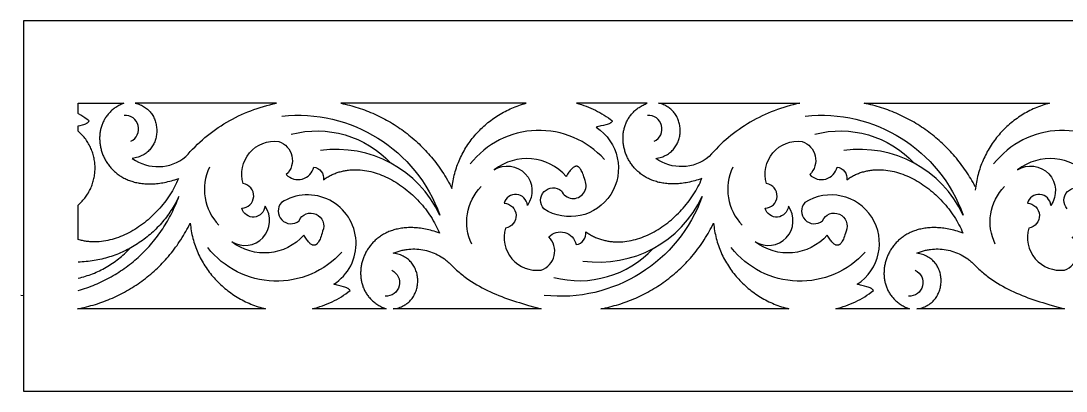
# Model space of a CAD drawing. Extents: x -376 to 375, y -68 to 68.
# Drawn here: x -375.9 to 6, y -67.5 to 67.5 of the extents above; entities that cross this region are included whole.
import ezdxf

# ---------------------------------------------------------------- set-up
doc = ezdxf.new("R2010")
doc.units = 0
doc.layers.add('LAYER_1', color=18, linetype='CONTINUOUS')

msp = doc.modelspace()

# ---------------------------------------------------------------- linework, layer by layer
at = {"layer": 'LAYER_1'}
for points in [[(-375, -67.5), (375, -67.5), (375, 67.5), (-375, 67.5)], [(-354.98, 0.36), (-354.61, 0.69), (-354.25, 1.02), (-353.9, 1.36), (-353.56, 1.71), (-353.24, 2.07), (-352.92, 2.44), (-352.62, 2.81), (-352.33, 3.19), (-352.05, 3.57), (-351.78, 3.97), (-351.53, 4.36), (-351.28, 4.77), (-351.05, 5.18), (-350.82, 5.6), (-350.61, 6.02), (-350.41, 6.44), (-350.23, 6.87), (-350.05, 7.31), (-349.89, 7.75), (-349.74, 8.19), (-349.59, 8.64), (-349.47, 9.09), (-349.35, 9.54), (-349.24, 9.99), (-349.15, 10.45), (-349.07, 10.91), (-349, 11.37), (-348.94, 11.83), (-348.89, 12.3), (-348.86, 12.76), (-348.84, 13.23), (-348.83, 13.7), (-348.83, 14.16), (-348.84, 14.63), (-348.87, 15.1), (-348.91, 15.56), (-348.96, 16.03), (-349.02, 16.49), (-349.1, 16.95), (-349.18, 17.41), (-349.28, 17.87), (-349.39, 18.33), (-349.52, 18.78), (-349.65, 19.23), (-349.8, 19.68), (-349.96, 20.13), (-350.14, 20.57), (-350.32, 21.01), (-350.52, 21.44), (-350.73, 21.87), (-350.95, 22.29), (-351.19, 22.71), (-351.44, 23.12), (-351.7, 23.53), (-351.97, 23.94), (-352.26, 24.33), (-352.55, 24.72), (-352.86, 25.11), (-353.19, 25.48), (-353.53, 25.85), (-353.87, 26.21), (-354.24, 26.57), (-354.61, 26.91), (-355, 27.25), (-355, 29.25), (-354.29, 29.41), (-353.39, 29.64), (-352.96, 29.76), (-352.56, 29.89), (-352.19, 30.03), (-352.02, 30.11), (-351.85, 30.19), (-351.7, 30.28), (-351.56, 30.37), (-351.44, 30.47), (-351.32, 30.57), (-351.22, 30.67), (-351.14, 30.79), (-351.07, 30.91), (-351.01, 31.03), (-351.76, 31.59), (-352.51, 32.13), (-353.28, 32.65), (-354.06, 33.15), (-354.85, 33.63), (-355, 33.72), (-355, 37.48), (-338.27, 37.48), (-338.67, 37.33), (-339.07, 37.16), (-339.45, 36.98), (-339.83, 36.8), (-340.19, 36.6), (-340.55, 36.4), (-340.9, 36.2), (-341.23, 35.98), (-341.56, 35.76), (-341.88, 35.53), (-342.19, 35.29), (-342.49, 35.04), (-342.77, 34.79), (-343.05, 34.53), (-343.33, 34.27), (-343.59, 34), (-343.84, 33.72), (-344.08, 33.44), (-344.31, 33.16), (-344.54, 32.86), (-344.75, 32.57), (-344.96, 32.26), (-345.15, 31.96), (-345.34, 31.64), (-345.51, 31.33), (-345.68, 31.01), (-345.84, 30.68), (-345.99, 30.35), (-346.13, 30.02), (-346.26, 29.68), (-346.39, 29.34), (-346.5, 29), (-346.6, 28.66), (-346.7, 28.31), (-346.78, 27.96), (-346.86, 27.61), (-346.93, 27.25), (-346.99, 26.89), (-347.04, 26.53), (-347.08, 26.17), (-347.11, 25.81), (-347.14, 25.45), (-347.15, 25.08), (-347.16, 24.72), (-347.15, 24.35), (-347.14, 23.99), (-347.12, 23.62), (-347.09, 23.25), (-347.05, 22.89), (-347.01, 22.52), (-346.95, 22.15), (-346.89, 21.79), (-346.82, 21.42), (-346.74, 21.06), (-346.65, 20.7), (-346.55, 20.34), (-346.44, 19.98), (-346.33, 19.62), (-346.2, 19.26), (-346.07, 18.91), (-345.93, 18.56), (-345.78, 18.21), (-345.62, 17.86), (-345.46, 17.52), (-345.28, 17.18), (-345.1, 16.84), (-344.91, 16.51), (-344.71, 16.18), (-344.5, 15.85), (-344.28, 15.53), (-344.06, 15.21), (-343.83, 14.9), (-343.59, 14.59), (-343.34, 14.28), (-343.08, 13.98), (-342.82, 13.69), (-342.54, 13.4), (-342.26, 13.12), (-341.97, 12.84), (-341.67, 12.57), (-341.37, 12.3), (-341.06, 12.04), (-340.73, 11.79), (-340.4, 11.54), (-340.07, 11.3), (-339.72, 11.06), (-339.37, 10.84), (-339.01, 10.62), (-338.64, 10.41), (-338.26, 10.2), (-337.88, 10.01), (-337.48, 9.82), (-337.08, 9.64), (-336.68, 9.47), (-336.26, 9.31), (-335.84, 9.16), (-335.41, 9.01), (-334.97, 8.88), (-334.52, 8.75), (-334.07, 8.63), (-333.6, 8.53), (-333.13, 8.43), (-332.66, 8.34), (-332.17, 8.27), (-331.68, 8.2), (-331.18, 8.15), (-330.68, 8.1), (-330.16, 8.07), (-329.64, 8.05), (-329.11, 8.04), (-328.57, 8.04), (-328.03, 8.05), (-327.48, 8.08), (-326.92, 8.12), (-326.35, 8.17), (-325.78, 8.23), (-325.2, 8.31), (-324.61, 8.39), (-324.02, 8.49), (-323.41, 8.61), (-322.8, 8.74), (-322.19, 8.88), (-321.56, 9.03), (-320.93, 9.2), (-320.3, 9.39), (-319.65, 9.59), (-319, 9.8), (-318.34, 10.03), (-318.67, 9.26), (-319.01, 8.5), (-319.38, 7.74), (-319.77, 6.99), (-320.17, 6.24), (-320.59, 5.5), (-321.04, 4.77), (-321.49, 4.05), (-321.97, 3.33), (-322.46, 2.63), (-322.97, 1.93), (-323.49, 1.24), (-324.03, 0.56), (-324.59, -0.11), (-325.15, -0.76), (-325.73, -1.41), (-326.33, -2.04), (-326.94, -2.66), (-327.56, -3.27), (-328.19, -3.86), (-328.83, -4.44), (-329.48, -5.01), (-330.15, -5.56), (-330.82, -6.09), (-331.51, -6.61), (-332.2, -7.11), (-332.9, -7.6), (-333.61, -8.07), (-334.33, -8.52), (-335.06, -8.95), (-335.79, -9.37), (-336.53, -9.76), (-337.27, -10.14), (-338.02, -10.49), (-338.78, -10.83), (-339.53, -11.14), (-340.3, -11.43), (-341.06, -11.7), (-341.83, -11.95), (-342.61, -12.18), (-343.38, -12.38), (-344.16, -12.55), (-344.94, -12.71), (-345.72, -12.84), (-346.49, -12.94), (-347.27, -13.01), (-348.05, -13.06), (-348.83, -13.09), (-349.6, -13.08), (-350.38, -13.05), (-350.76, -13.02), (-351.15, -12.99), (-351.54, -12.95), (-351.92, -12.9), (-352.3, -12.85), (-352.68, -12.78), (-353.07, -12.71), (-353.45, -12.64), (-353.83, -12.55), (-354.2, -12.46), (-354.58, -12.36), (-354.96, -12.25), (-355, -12.24)], [(-218.42, 6.43), (-218.34, 7.13), (-218.25, 7.82), (-218.14, 8.52), (-218.02, 9.2), (-217.88, 9.89), (-217.73, 10.57), (-217.57, 11.24), (-217.4, 11.91), (-217.21, 12.58), (-217.01, 13.23), (-216.79, 13.89), (-216.57, 14.54), (-216.33, 15.18), (-216.08, 15.82), (-215.82, 16.45), (-215.54, 17.08), (-215.26, 17.7), (-214.96, 18.31), (-214.65, 18.92), (-214.33, 19.52), (-214, 20.11), (-213.66, 20.7), (-213.31, 21.28), (-212.94, 21.85), (-212.57, 22.42), (-212.18, 22.98), (-211.79, 23.53), (-211.38, 24.08), (-210.97, 24.61), (-210.55, 25.14), (-210.11, 25.66), (-209.67, 26.17), (-209.21, 26.68), (-208.75, 27.18), (-208.28, 27.66), (-207.8, 28.14), (-207.31, 28.61), (-206.81, 29.07), (-206.31, 29.53), (-205.79, 29.97), (-205.27, 30.4), (-204.74, 30.83), (-204.2, 31.24), (-203.65, 31.65), (-203.1, 32.04), (-202.54, 32.43), (-201.97, 32.8), (-201.39, 33.17), (-200.81, 33.52), (-200.22, 33.86), (-199.62, 34.2), (-199.02, 34.52), (-198.41, 34.83), (-197.8, 35.13), (-197.17, 35.42), (-196.55, 35.7), (-195.91, 35.96), (-195.27, 36.22), (-194.63, 36.46), (-193.98, 36.69), (-193.32, 36.91), (-192.66, 37.11), (-192, 37.31), (-191.33, 37.49), (-259.01, 37.49), (-258.21, 37.32), (-257.41, 37.14), (-256.62, 36.95), (-255.83, 36.75), (-255.04, 36.54), (-254.26, 36.31), (-253.48, 36.08), (-252.7, 35.84), (-251.93, 35.58), (-251.16, 35.32), (-250.39, 35.04), (-249.63, 34.75), (-248.88, 34.46), (-248.12, 34.15), (-247.38, 33.83), (-246.63, 33.51), (-245.9, 33.17), (-245.16, 32.82), (-244.43, 32.46), (-243.71, 32.09), (-242.99, 31.71), (-242.28, 31.32), (-241.57, 30.92), (-240.87, 30.52), (-240.17, 30.1), (-239.48, 29.67), (-238.79, 29.23), (-238.11, 28.78), (-237.44, 28.32), (-236.77, 27.85), (-236.11, 27.38), (-235.46, 26.89), (-234.81, 26.39), (-234.16, 25.88), (-233.53, 25.37), (-232.9, 24.84), (-232.28, 24.31), (-231.66, 23.76), (-231.05, 23.21), (-230.45, 22.64), (-229.86, 22.07), (-229.27, 21.49), (-228.69, 20.9), (-228.12, 20.3), (-227.55, 19.69), (-227, 19.07), (-226.45, 18.44), (-225.91, 17.8), (-225.37, 17.16), (-224.85, 16.5), (-224.33, 15.84), (-223.83, 15.17), (-223.33, 14.49), (-222.84, 13.8), (-222.35, 13.1), (-221.88, 12.39), (-221.41, 11.68), (-220.96, 10.95), (-220.51, 10.22), (-220.08, 9.48), (-219.65, 8.73), (-219.23, 7.97), (-218.82, 7.2)], [(-314.04, -6.27), (-313.97, -6.98), (-313.89, -7.68), (-313.79, -8.38), (-313.68, -9.07), (-313.55, -9.76), (-313.41, -10.45), (-313.26, -11.13), (-313.09, -11.8), (-312.91, -12.47), (-312.71, -13.14), (-312.5, -13.8), (-312.28, -14.45), (-312.05, -15.1), (-311.8, -15.75), (-311.54, -16.39), (-311.27, -17.02), (-310.98, -17.65), (-310.69, -18.27), (-310.38, -18.88), (-310.06, -19.49), (-309.73, -20.09), (-309.38, -20.68), (-309.03, -21.27), (-308.66, -21.85), (-308.28, -22.42), (-307.89, -22.99), (-307.49, -23.54), (-307.08, -24.09), (-306.66, -24.63), (-306.23, -25.17), (-305.79, -25.69), (-305.34, -26.21), (-304.88, -26.72), (-304.41, -27.22), (-303.93, -27.71), (-303.44, -28.2), (-302.94, -28.67), (-302.43, -29.13), (-301.91, -29.59), (-301.39, -30.04), (-300.85, -30.47), (-300.31, -30.9), (-299.76, -31.31), (-299.2, -31.72), (-298.63, -32.12), (-298.06, -32.5), (-297.48, -32.88), (-296.89, -33.24), (-296.29, -33.59), (-295.68, -33.94), (-295.07, -34.27), (-294.45, -34.59), (-293.82, -34.9), (-293.19, -35.19), (-292.55, -35.48), (-291.91, -35.75), (-291.25, -36.01), (-290.6, -36.26), (-289.93, -36.5), (-289.26, -36.73), (-288.59, -36.94), (-287.91, -37.14), (-287.22, -37.32), (-286.53, -37.5), (-355.22, -37.49), (-354.4, -37.33), (-353.58, -37.16), (-352.76, -36.97), (-351.94, -36.78), (-351.13, -36.57), (-350.33, -36.35), (-349.52, -36.13), (-348.72, -35.89), (-347.93, -35.63), (-347.14, -35.37), (-346.35, -35.1), (-345.57, -34.81), (-344.8, -34.52), (-344.03, -34.21), (-343.26, -33.89), (-342.5, -33.57), (-341.74, -33.23), (-340.99, -32.88), (-340.25, -32.52), (-339.51, -32.15), (-338.77, -31.77), (-338.04, -31.38), (-337.32, -30.98), (-336.6, -30.56), (-335.89, -30.14), (-335.19, -29.71), (-334.49, -29.27), (-333.8, -28.82), (-333.11, -28.35), (-332.43, -27.88), (-331.76, -27.4), (-331.09, -26.91), (-330.44, -26.4), (-329.78, -25.89), (-329.14, -25.37), (-328.5, -24.84), (-327.87, -24.3), (-327.25, -23.75), (-326.64, -23.19), (-326.03, -22.62), (-325.43, -22.04), (-324.84, -21.45), (-324.25, -20.86), (-323.68, -20.25), (-323.11, -19.63), (-322.55, -19.01), (-322, -18.38), (-321.46, -17.73), (-320.93, -17.08), (-320.4, -16.42), (-319.89, -15.75), (-319.38, -15.07), (-318.88, -14.39), (-318.4, -13.69), (-317.92, -12.99), (-317.45, -12.28), (-316.99, -11.55), (-316.54, -10.82), (-316.1, -10.09), (-315.67, -9.34), (-315.24, -8.59), (-314.83, -7.82), (-314.43, -7.05)], [(-122.8, -6.27), (-122.73, -6.98), (-122.64, -7.68), (-122.54, -8.38), (-122.43, -9.07), (-122.31, -9.76), (-122.16, -10.45), (-122.01, -11.13), (-121.84, -11.8), (-121.66, -12.47), (-121.46, -13.14), (-121.26, -13.8), (-121.03, -14.45), (-120.8, -15.1), (-120.55, -15.75), (-120.29, -16.39), (-120.02, -17.02), (-119.74, -17.65), (-119.44, -18.27), (-119.13, -18.88), (-118.81, -19.49), (-118.48, -20.09), (-118.13, -20.68), (-117.78, -21.27), (-117.41, -21.85), (-117.03, -22.42), (-116.65, -22.99), (-116.25, -23.54), (-115.84, -24.09), (-115.42, -24.63), (-114.98, -25.17), (-114.54, -25.69), (-114.09, -26.21), (-113.63, -26.72), (-113.16, -27.22), (-112.68, -27.71), (-112.19, -28.2), (-111.69, -28.67), (-111.18, -29.13), (-110.67, -29.59), (-110.14, -30.04), (-109.61, -30.47), (-109.06, -30.9), (-108.51, -31.31), (-107.95, -31.72), (-107.39, -32.12), (-106.81, -32.5), (-106.23, -32.88), (-105.64, -33.24), (-105.04, -33.59), (-104.43, -33.94), (-103.82, -34.27), (-103.2, -34.59), (-102.58, -34.9), (-101.94, -35.19), (-101.3, -35.48), (-100.66, -35.75), (-100.01, -36.01), (-99.35, -36.26), (-98.68, -36.5), (-98.01, -36.73), (-97.34, -36.94), (-96.66, -37.14), (-95.97, -37.32), (-95.28, -37.5), (-163.98, -37.49), (-163.15, -37.33), (-162.33, -37.16), (-161.51, -36.97), (-160.69, -36.78), (-159.88, -36.57), (-159.08, -36.35), (-158.27, -36.13), (-157.48, -35.89), (-156.68, -35.63), (-155.89, -35.37), (-155.11, -35.1), (-154.33, -34.81), (-153.55, -34.52), (-152.78, -34.21), (-152.01, -33.89), (-151.25, -33.57), (-150.49, -33.23), (-149.74, -32.88), (-149, -32.52), (-148.26, -32.15), (-147.52, -31.77), (-146.8, -31.38), (-146.07, -30.98), (-145.36, -30.56), (-144.64, -30.14), (-143.94, -29.71), (-143.24, -29.27), (-142.55, -28.82), (-141.86, -28.35), (-141.18, -27.88), (-140.51, -27.4), (-139.85, -26.91), (-139.19, -26.4), (-138.54, -25.89), (-137.89, -25.37), (-137.25, -24.84), (-136.62, -24.3), (-136, -23.75), (-135.39, -23.19), (-134.78, -22.62), (-134.18, -22.04), (-133.59, -21.45), (-133.01, -20.86), (-132.43, -20.25), (-131.86, -19.63), (-131.3, -19.01), (-130.75, -18.38), (-130.21, -17.73), (-129.68, -17.08), (-129.15, -16.42), (-128.64, -15.75), (-128.13, -15.07), (-127.64, -14.39), (-127.15, -13.69), (-126.67, -12.99), (-126.2, -12.28), (-125.74, -11.55), (-125.29, -10.82), (-124.85, -10.09), (-124.42, -9.34), (-124, -8.59), (-123.59, -7.82), (-123.19, -7.05)], [(-239.84, -37.5), (-239.31, -37.43), (-238.79, -37.34), (-238.29, -37.23), (-237.81, -37.09), (-237.34, -36.93), (-236.88, -36.76), (-236.45, -36.56), (-236.03, -36.35), (-235.62, -36.11), (-235.24, -35.87), (-234.86, -35.6), (-234.51, -35.32), (-234.17, -35.02), (-233.85, -34.71), (-233.54, -34.38), (-233.25, -34.04), (-232.98, -33.69), (-232.72, -33.33), (-232.49, -32.96), (-232.26, -32.58), (-232.06, -32.19), (-231.87, -31.79), (-231.7, -31.38), (-231.54, -30.97), (-231.4, -30.55), (-231.28, -30.12), (-231.18, -29.69), (-231.09, -29.26), (-231.02, -28.82), (-230.97, -28.38), (-230.94, -27.94), (-230.92, -27.5), (-230.92, -27.05), (-230.94, -26.61), (-230.97, -26.17), (-231.03, -25.73), (-231.1, -25.29), (-231.18, -24.86), (-231.29, -24.43), (-231.41, -24.01), (-231.56, -23.59), (-231.71, -23.18), (-231.89, -22.77), (-232.09, -22.37), (-232.3, -21.99), (-232.53, -21.61), (-232.78, -21.24), (-233.05, -20.88), (-233.33, -20.53), (-233.64, -20.2), (-233.96, -19.88), (-234.3, -19.57), (-234.66, -19.27), (-235.04, -19), (-235.43, -18.73), (-235.85, -18.49), (-236.28, -18.26), (-236.73, -18.05), (-237.2, -17.86), (-237.69, -17.69), (-238.2, -17.54), (-238.73, -17.41), (-239.27, -17.3), (-239.84, -17.21), (-239.49, -17.07), (-239.14, -16.93), (-238.79, -16.8), (-238.43, -16.68), (-238.08, -16.56), (-237.72, -16.45), (-237.36, -16.35), (-237, -16.26), (-236.65, -16.17), (-236.29, -16.09), (-235.93, -16.02), (-235.56, -15.95), (-235.2, -15.89), (-234.84, -15.84), (-234.12, -15.76), (-233.39, -15.71), (-232.67, -15.68), (-231.94, -15.68), (-231.22, -15.71), (-230.5, -15.77), (-229.79, -15.85), (-229.08, -15.96), (-228.37, -16.1), (-227.67, -16.27), (-226.98, -16.46), (-226.29, -16.67), (-225.62, -16.91), (-224.95, -17.18), (-224.29, -17.47), (-223.64, -17.79), (-223.01, -18.13), (-222.38, -18.5), (-221.77, -18.89), (-221.17, -19.31), (-220.88, -19.53), (-220.59, -19.75), (-220.3, -19.98), (-220.02, -20.21), (-219.75, -20.46), (-219.47, -20.7), (-219.2, -20.96), (-218.94, -21.21), (-218.68, -21.48), (-218.42, -21.75), (-217.99, -22.17), (-217.57, -22.58), (-217.13, -22.98), (-216.7, -23.38), (-216.26, -23.77), (-215.82, -24.15), (-215.38, -24.52), (-214.93, -24.88), (-214.48, -25.24), (-214.03, -25.59), (-213.57, -25.94), (-213.11, -26.27), (-212.19, -26.93), (-211.25, -27.56), (-210.3, -28.16), (-209.34, -28.74), (-208.37, -29.3), (-207.39, -29.83), (-206.39, -30.34), (-205.39, -30.84), (-204.38, -31.31), (-203.36, -31.77), (-202.33, -32.21), (-201.28, -32.64), (-200.23, -33.04), (-199.17, -33.44), (-198.1, -33.82), (-197.03, -34.2), (-195.94, -34.56), (-194.85, -34.91), (-193.74, -35.25), (-192.63, -35.59), (-191.51, -35.91), (-190.39, -36.24), (-188.12, -36.87), (-185.81, -37.49), (-218.42, -37.49)], [(-48.59, -37.5), (-48.06, -37.43), (-47.54, -37.34), (-47.04, -37.23), (-46.56, -37.09), (-46.09, -36.93), (-45.64, -36.76), (-45.2, -36.56), (-44.78, -36.35), (-44.38, -36.11), (-43.99, -35.87), (-43.62, -35.6), (-43.26, -35.32), (-42.92, -35.02), (-42.6, -34.71), (-42.29, -34.38), (-42.01, -34.04), (-41.73, -33.69), (-41.48, -33.33), (-41.24, -32.96), (-41.02, -32.58), (-40.81, -32.19), (-40.62, -31.79), (-40.45, -31.38), (-40.29, -30.97), (-40.16, -30.55), (-40.04, -30.12), (-39.93, -29.69), (-39.85, -29.26), (-39.78, -28.82), (-39.72, -28.38), (-39.69, -27.94), (-39.67, -27.5), (-39.67, -27.05), (-39.69, -26.61), (-39.73, -26.17), (-39.78, -25.73), (-39.85, -25.29), (-39.94, -24.86), (-40.04, -24.43), (-40.17, -24.01), (-40.31, -23.59), (-40.47, -23.18), (-40.64, -22.77), (-40.84, -22.37), (-41.05, -21.99), (-41.28, -21.61), (-41.53, -21.24), (-41.8, -20.88), (-42.09, -20.53), (-42.39, -20.2), (-42.71, -19.88), (-43.05, -19.57), (-43.41, -19.27), (-43.79, -19), (-44.18, -18.73), (-44.6, -18.49), (-45.03, -18.26), (-45.48, -18.05), (-45.96, -17.86), (-46.44, -17.69), (-46.95, -17.54), (-47.48, -17.41), (-48.03, -17.3), (-48.59, -17.21), (-48.24, -17.07), (-47.89, -16.93), (-47.54, -16.8), (-47.18, -16.68), (-46.83, -16.56), (-46.47, -16.45), (-46.12, -16.35), (-45.76, -16.26), (-45.4, -16.17), (-45.04, -16.09), (-44.68, -16.02), (-44.32, -15.95), (-43.95, -15.89), (-43.59, -15.84), (-42.87, -15.76), (-42.14, -15.71), (-41.42, -15.68), (-40.7, -15.68), (-39.97, -15.71), (-39.26, -15.77), (-38.54, -15.85), (-37.83, -15.96), (-37.12, -16.1), (-36.42, -16.27), (-35.73, -16.46), (-35.05, -16.67), (-34.37, -16.91), (-33.7, -17.18), (-33.04, -17.47), (-32.39, -17.79), (-31.76, -18.13), (-31.13, -18.5), (-30.52, -18.89), (-29.93, -19.31), (-29.63, -19.53), (-29.34, -19.75), (-29.06, -19.98), (-28.78, -20.21), (-28.5, -20.46), (-28.22, -20.7), (-27.95, -20.96), (-27.69, -21.21), (-27.43, -21.48), (-27.17, -21.75), (-26.75, -22.17), (-26.32, -22.58), (-25.89, -22.98), (-25.45, -23.38), (-25.01, -23.77), (-24.57, -24.15), (-24.13, -24.52), (-23.68, -24.88), (-23.23, -25.24), (-22.78, -25.59), (-22.32, -25.94), (-21.87, -26.27), (-20.94, -26.93), (-20, -27.56), (-19.05, -28.16), (-18.09, -28.74), (-17.12, -29.3), (-16.14, -29.83), (-15.15, -30.34), (-14.14, -30.84), (-13.13, -31.31), (-12.11, -31.77), (-11.08, -32.21), (-10.04, -32.64), (-8.99, -33.04), (-7.93, -33.44), (-6.86, -33.82), (-5.78, -34.2), (-4.69, -34.56), (-3.6, -34.91), (-2.5, -35.25), (-1.38, -35.59), (-0.27, -35.91), (0.86, -36.24), (3.13, -36.87), (5.43, -37.49), (-27.17, -37.49)]]:
    msp.add_lwpolyline(points, close=True, dxfattribs=at)
for points in [[(-335.21, 17.37, 0.342935), (-315.67, 18.03), (-314.86, 18.96), (-314.02, 19.88), (-313.17, 20.77), (-312.3, 21.64), (-311.42, 22.5), (-310.52, 23.33), (-309.6, 24.14), (-308.67, 24.94), (-307.72, 25.71), (-306.76, 26.47), (-305.78, 27.2), (-304.79, 27.91), (-303.79, 28.6), (-302.77, 29.27), (-301.74, 29.92), (-300.69, 30.54), (-299.64, 31.15), (-298.57, 31.73), (-297.49, 32.29), (-296.39, 32.83), (-295.29, 33.35), (-294.18, 33.84), (-293.05, 34.31), (-291.92, 34.76), (-290.78, 35.18), (-289.62, 35.58), (-288.46, 35.96), (-287.29, 36.31), (-286.11, 36.64), (-284.93, 36.95), (-283.73, 37.23), (-282.53, 37.49), (-334.21, 37.5), (-333.72, 37.39), (-333.24, 37.26), (-332.78, 37.11), (-332.33, 36.95), (-331.9, 36.76), (-331.49, 36.55), (-331.09, 36.33), (-330.71, 36.1), (-330.34, 35.84), (-329.99, 35.57), (-329.65, 35.29), (-329.33, 35), (-329.02, 34.69), (-328.74, 34.36), (-328.46, 34.03), (-328.21, 33.69), (-327.96, 33.33), (-327.74, 32.97), (-327.53, 32.59), (-327.34, 32.21), (-327.16, 31.82), (-327, 31.42), (-326.85, 31.02), (-326.73, 30.61), (-326.61, 30.2), (-326.52, 29.78), (-326.44, 29.36), (-326.37, 28.93), (-326.33, 28.51), (-326.29, 28.08), (-326.28, 27.65), (-326.28, 27.22), (-326.3, 26.79), (-326.34, 26.36), (-326.39, 25.94), (-326.45, 25.51), (-326.54, 25.09), (-326.64, 24.67), (-326.76, 24.26), (-326.89, 23.86), (-327.04, 23.45), (-327.21, 23.06), (-327.4, 22.67), (-327.6, 22.29), (-327.82, 21.92), (-328.05, 21.56), (-328.3, 21.2), (-328.57, 20.86), (-328.86, 20.53), (-329.16, 20.21), (-329.48, 19.91), (-329.82, 19.61), (-330.17, 19.33), (-330.54, 19.07), (-330.93, 18.82), (-331.34, 18.58), (-331.76, 18.37), (-332.2, 18.17), (-332.66, 17.99), (-333.13, 17.82), (-333.63, 17.68), (-334.14, 17.55), (-334.66, 17.45)], [(-169.5, -9.42), (-169.16, -9.66), (-168.81, -9.89), (-168.45, -10.12), (-168.1, -10.33), (-167.74, -10.53), (-167.38, -10.73), (-167.02, -10.92), (-166.66, -11.1), (-166.3, -11.27), (-165.93, -11.44), (-165.57, -11.59), (-165.2, -11.74), (-164.83, -11.88), (-164.46, -12.01), (-164.08, -12.13), (-163.71, -12.25), (-163.33, -12.36), (-162.96, -12.46), (-162.58, -12.55), (-162.2, -12.64), (-161.82, -12.71), (-161.44, -12.78), (-161.05, -12.85), (-160.67, -12.9), (-160.29, -12.95), (-159.9, -12.99), (-159.52, -13.02), (-159.13, -13.05), (-158.36, -13.08), (-157.58, -13.09), (-156.8, -13.06), (-156.03, -13.01), (-155.25, -12.94), (-154.47, -12.84), (-153.69, -12.71), (-152.91, -12.55), (-152.13, -12.38), (-151.36, -12.18), (-150.59, -11.95), (-149.82, -11.7), (-149.05, -11.43), (-148.29, -11.14), (-147.53, -10.83), (-146.77, -10.49), (-146.02, -10.14), (-145.28, -9.76), (-144.54, -9.37), (-143.81, -8.95), (-143.08, -8.52), (-142.37, -8.07), (-141.66, -7.6), (-140.95, -7.11), (-140.26, -6.61), (-139.58, -6.09), (-138.9, -5.56), (-138.24, -5.01), (-137.58, -4.44), (-136.94, -3.86), (-136.31, -3.27), (-135.69, -2.66), (-135.08, -2.04), (-134.49, -1.41), (-133.91, -0.76), (-133.34, -0.11), (-132.78, 0.56), (-132.25, 1.24), (-131.72, 1.93), (-131.21, 2.63), (-130.72, 3.33), (-130.25, 4.05), (-129.79, 4.77), (-129.35, 5.5), (-128.92, 6.24), (-128.52, 6.99), (-128.13, 7.74), (-127.77, 8.5), (-127.42, 9.26), (-127.09, 10.03), (-127.75, 9.8), (-128.4, 9.59), (-129.05, 9.39), (-129.69, 9.2), (-130.32, 9.03), (-130.94, 8.88), (-131.56, 8.74), (-132.17, 8.61), (-132.77, 8.49), (-133.36, 8.39), (-133.95, 8.31), (-134.53, 8.23), (-135.1, 8.17), (-135.67, 8.12), (-136.23, 8.08), (-136.78, 8.05), (-137.33, 8.04), (-137.86, 8.04), (-138.39, 8.05), (-138.91, 8.07), (-139.43, 8.1), (-139.93, 8.15), (-140.43, 8.2), (-140.93, 8.27), (-141.41, 8.34), (-141.89, 8.43), (-142.36, 8.53), (-142.82, 8.63), (-143.27, 8.75), (-143.72, 8.88), (-144.16, 9.01), (-144.59, 9.16), (-145.01, 9.31), (-145.43, 9.47), (-145.84, 9.64), (-146.24, 9.82), (-146.63, 10.01), (-147.01, 10.2), (-147.39, 10.41), (-147.76, 10.62), (-148.12, 10.84), (-148.47, 11.06), (-148.82, 11.3), (-149.16, 11.54), (-149.49, 11.79), (-149.81, 12.04), (-150.12, 12.3), (-150.43, 12.57), (-150.72, 12.84), (-151.01, 13.12), (-151.29, 13.4), (-151.57, 13.69), (-151.83, 13.98), (-152.09, 14.28), (-152.34, 14.59), (-152.58, 14.9), (-152.81, 15.21), (-153.04, 15.53), (-153.25, 15.85), (-153.46, 16.18), (-153.66, 16.51), (-153.85, 16.84), (-154.03, 17.18), (-154.21, 17.52), (-154.37, 17.86), (-154.53, 18.21), (-154.68, 18.56), (-154.82, 18.91), (-154.95, 19.26), (-155.08, 19.62), (-155.19, 19.98), (-155.3, 20.34), (-155.4, 20.7), (-155.49, 21.06), (-155.57, 21.42), (-155.64, 21.79), (-155.7, 22.15), (-155.76, 22.52), (-155.81, 22.89), (-155.84, 23.25), (-155.87, 23.62), (-155.89, 23.99), (-155.91, 24.35), (-155.91, 24.72), (-155.9, 25.08), (-155.89, 25.45), (-155.86, 25.81), (-155.83, 26.17), (-155.79, 26.53), (-155.74, 26.89), (-155.68, 27.25), (-155.61, 27.61), (-155.54, 27.96), (-155.45, 28.31), (-155.35, 28.66), (-155.25, 29), (-155.14, 29.34), (-155.02, 29.68), (-154.88, 30.02), (-154.74, 30.35), (-154.59, 30.68), (-154.43, 31.01), (-154.27, 31.33), (-154.09, 31.64), (-153.9, 31.96), (-153.71, 32.26), (-153.5, 32.57), (-153.29, 32.86), (-153.06, 33.16), (-152.83, 33.44), (-152.59, 33.72), (-152.34, 34), (-152.08, 34.27), (-151.81, 34.53), (-151.53, 34.79), (-151.24, 35.04), (-150.94, 35.29), (-150.63, 35.53), (-150.31, 35.76), (-149.99, 35.98), (-149.65, 36.2), (-149.3, 36.4), (-148.95, 36.6), (-148.58, 36.8), (-148.2, 36.98), (-147.82, 37.16), (-147.43, 37.33), (-147.02, 37.48), (-172.9, 37.49), (-172.01, 37.24), (-171.13, 36.98), (-170.26, 36.69), (-169.39, 36.38), (-168.54, 36.05), (-167.69, 35.7), (-166.85, 35.33), (-166.02, 34.93), (-165.2, 34.52), (-164.39, 34.08), (-163.59, 33.62), (-162.8, 33.14), (-162.02, 32.65), (-161.26, 32.13), (-160.51, 31.59), (-159.77, 31.03), (-159.82, 30.91), (-159.89, 30.79), (-159.98, 30.67), (-160.08, 30.57), (-160.19, 30.47), (-160.32, 30.37), (-160.46, 30.28), (-160.61, 30.19), (-160.77, 30.11), (-160.94, 30.03), (-161.31, 29.89), (-161.71, 29.76), (-162.14, 29.64), (-163.04, 29.41), (-163.97, 29.2), (-164.43, 29.09), (-164.88, 28.97), (-165.31, 28.84), (-165.72, 28.7, -1), (-184.85, -1.08, -0.932324), (-178.42, 5.55, 1), (-169.79, 9.36), (-169.98, 10.03), (-170.17, 10.64), (-170.36, 11.21), (-170.55, 11.73), (-170.74, 12.2), (-170.94, 12.62), (-171.14, 13), (-171.33, 13.33), (-171.54, 13.61), (-171.74, 13.86), (-171.84, 13.97), (-171.94, 14.06), (-172.04, 14.15), (-172.15, 14.23), (-172.25, 14.29), (-172.36, 14.35), (-172.46, 14.4), (-172.57, 14.44), (-172.67, 14.47), (-172.78, 14.49), (-172.88, 14.5), (-172.99, 14.5), (-173.1, 14.49), (-173.2, 14.48), (-173.31, 14.46), (-173.42, 14.42), (-173.53, 14.38), (-173.64, 14.34), (-173.86, 14.22), (-174.08, 14.07), (-174.3, 13.89), (-174.52, 13.69), (-174.75, 13.45), (-174.98, 13.2), (-175.21, 12.91), (-175.44, 12.61), (-175.67, 12.28), (-175.9, 11.93), (-176.14, 11.56), (-176.38, 11.17), (-176.62, 10.77, 0.396227), (-203.01, 13.17, -0.822741), (-190.84, 0.24, 0.837768), (-199.37, 0.99, -0.913846), (-198.87, -8.04, 0.543502), (-185.82, -23.35, 0.565773), (-183.06, -11.3, -0.599651), (-173.02, -14.07, 0.415842)], [(-143.96, 17.37), (-143.41, 17.45), (-142.89, 17.55), (-142.37, 17.68), (-141.88, 17.82), (-141.41, 17.99), (-140.95, 18.17), (-140.51, 18.37), (-140.08, 18.59), (-139.68, 18.82), (-139.29, 19.07), (-138.92, 19.34), (-138.56, 19.61), (-138.22, 19.91), (-137.9, 20.22), (-137.6, 20.53), (-137.32, 20.87), (-137.05, 21.21), (-136.8, 21.56), (-136.56, 21.92), (-136.34, 22.3), (-136.14, 22.68), (-135.96, 23.06), (-135.79, 23.46), (-135.64, 23.86), (-135.5, 24.27), (-135.39, 24.68), (-135.29, 25.1), (-135.2, 25.52), (-135.14, 25.94), (-135.08, 26.37), (-135.05, 26.8), (-135.03, 27.23), (-135.03, 27.66), (-135.05, 28.09), (-135.08, 28.52), (-135.13, 28.94), (-135.19, 29.37), (-135.27, 29.79), (-135.37, 30.21), (-135.48, 30.62), (-135.61, 31.03), (-135.75, 31.43), (-135.91, 31.83), (-136.09, 32.22), (-136.29, 32.6), (-136.49, 32.98), (-136.72, 33.34), (-136.96, 33.69), (-137.22, 34.04), (-137.49, 34.37), (-137.78, 34.69), (-138.08, 35), (-138.4, 35.3), (-138.74, 35.58), (-139.09, 35.85), (-139.46, 36.1), (-139.84, 36.34), (-140.24, 36.56), (-140.65, 36.76), (-141.08, 36.95), (-141.52, 37.12), (-141.98, 37.26), (-142.46, 37.39), (-142.95, 37.5), (-91.29, 37.48), (-92.48, 37.23), (-93.67, 36.95), (-94.85, 36.65), (-96.03, 36.32), (-97.2, 35.97), (-98.35, 35.59), (-99.5, 35.19), (-100.65, 34.77), (-101.78, 34.32), (-102.9, 33.85), (-104.01, 33.36), (-105.11, 32.85), (-106.21, 32.31), (-107.29, 31.75), (-108.35, 31.17), (-109.41, 30.56), (-110.46, 29.94), (-111.49, 29.29), (-112.51, 28.62), (-113.51, 27.93), (-114.51, 27.22), (-115.48, 26.49), (-116.45, 25.73), (-117.4, 24.96), (-118.33, 24.16), (-119.25, 23.35), (-120.16, 22.51), (-121.04, 21.66), (-121.91, 20.78), (-122.77, 19.88), (-123.6, 18.97), (-124.42, 18.03, -0.342935)], [(-298.89, -13.01, 0.822741), (-286.72, -0.08, -0.837768), (-295.25, -0.84, 0.913846), (-294.75, 8.2, -0.543502), (-281.7, 23.51, -0.565773), (-278.94, 11.46, 0.599651), (-268.9, 14.22, -0.415842), (-265.38, 9.58), (-265.04, 9.82), (-264.69, 10.05), (-264.33, 10.27), (-263.98, 10.49), (-263.62, 10.69), (-263.26, 10.89), (-262.9, 11.08), (-262.54, 11.26), (-262.18, 11.43), (-261.81, 11.59), (-261.45, 11.75), (-261.08, 11.9), (-260.71, 12.04), (-260.33, 12.17), (-259.96, 12.29), (-259.59, 12.41), (-259.21, 12.51), (-258.83, 12.62), (-258.46, 12.71), (-258.08, 12.79), (-257.7, 12.87), (-257.32, 12.94), (-256.93, 13), (-256.55, 13.06), (-256.17, 13.11), (-255.78, 13.15), (-255.4, 13.18), (-255.01, 13.21), (-254.24, 13.24), (-253.46, 13.24), (-252.68, 13.22), (-251.9, 13.17), (-251.13, 13.09), (-250.35, 12.99), (-249.57, 12.86), (-248.79, 12.71), (-248.01, 12.53), (-247.24, 12.33), (-246.47, 12.11), (-245.7, 11.86), (-244.93, 11.59), (-244.17, 11.3), (-243.41, 10.99), (-242.65, 10.65), (-241.9, 10.3), (-241.16, 9.92), (-240.42, 9.52), (-239.69, 9.11), (-238.96, 8.68), (-238.24, 8.23), (-237.53, 7.76), (-236.83, 7.27), (-236.14, 6.77), (-235.46, 6.25), (-234.78, 5.71), (-234.12, 5.16), (-233.46, 4.6), (-232.82, 4.02), (-232.19, 3.42), (-231.57, 2.82), (-230.96, 2.2), (-230.37, 1.56), (-229.78, 0.92), (-229.22, 0.26), (-228.66, -0.41), (-228.12, -1.08), (-227.6, -1.77), (-227.09, -2.47), (-226.6, -3.18), (-226.13, -3.89), (-225.67, -4.62), (-225.23, -5.35), (-224.8, -6.09), (-224.4, -6.83), (-224.01, -7.58), (-223.64, -8.34), (-223.3, -9.1), (-222.97, -9.87), (-223.63, -9.64), (-224.29, -9.43), (-224.94, -9.23), (-225.59, -9.04), (-226.22, -8.87), (-226.85, -8.72), (-227.47, -8.57), (-228.09, -8.44), (-228.69, -8.33), (-229.29, -8.23), (-229.88, -8.14), (-230.47, -8.07), (-231.05, -8.01), (-231.62, -7.96), (-232.18, -7.92), (-232.73, -7.9), (-233.28, -7.88), (-233.82, -7.88), (-234.35, -7.9), (-234.88, -7.92), (-235.4, -7.96), (-235.91, -8), (-236.41, -8.06), (-236.9, -8.13), (-237.39, -8.21), (-237.87, -8.3), (-238.34, -8.39), (-238.81, -8.5), (-239.26, -8.62), (-239.71, -8.75), (-240.15, -8.89), (-240.58, -9.04), (-241.01, -9.2), (-241.43, -9.36), (-241.83, -9.54), (-242.24, -9.72), (-242.63, -9.91), (-243.02, -10.11), (-243.39, -10.32), (-243.76, -10.54), (-244.12, -10.76), (-244.48, -10.99), (-244.82, -11.23), (-245.16, -11.47), (-245.49, -11.73), (-245.81, -11.98), (-246.12, -12.25), (-246.43, -12.52), (-246.72, -12.8), (-247.01, -13.08), (-247.29, -13.37), (-247.57, -13.66), (-247.83, -13.96), (-248.08, -14.27), (-248.33, -14.58), (-248.57, -14.89), (-248.8, -15.21), (-249.02, -15.53), (-249.24, -15.86), (-249.44, -16.19), (-249.64, -16.52), (-249.83, -16.86), (-250.01, -17.2), (-250.18, -17.55), (-250.34, -17.9), (-250.5, -18.25), (-250.64, -18.6), (-250.78, -18.96), (-250.91, -19.32), (-251.03, -19.68), (-251.14, -20.04), (-251.24, -20.4), (-251.33, -20.77), (-251.42, -21.13), (-251.49, -21.5), (-251.56, -21.87), (-251.62, -22.24), (-251.67, -22.61), (-251.71, -22.98), (-251.74, -23.35), (-251.77, -23.72), (-251.78, -24.09), (-251.79, -24.46), (-251.78, -24.82), (-251.77, -25.19), (-251.75, -25.56), (-251.72, -25.92), (-251.68, -26.29), (-251.63, -26.65), (-251.57, -27.01), (-251.51, -27.37), (-251.43, -27.73), (-251.35, -28.08), (-251.25, -28.43), (-251.15, -28.78), (-251.04, -29.13), (-250.92, -29.47), (-250.79, -29.81), (-250.65, -30.14), (-250.5, -30.48), (-250.34, -30.8), (-250.17, -31.13), (-249.99, -31.45), (-249.8, -31.76), (-249.61, -32.07), (-249.4, -32.38), (-249.19, -32.68), (-248.96, -32.98), (-248.73, -33.27), (-248.48, -33.55), (-248.23, -33.83), (-247.97, -34.1), (-247.7, -34.37), (-247.41, -34.63), (-247.12, -34.88), (-246.82, -35.13), (-246.51, -35.37), (-246.19, -35.6), (-245.86, -35.83), (-245.52, -36.04), (-245.17, -36.25), (-244.81, -36.46), (-244.44, -36.65), (-244.06, -36.84), (-243.67, -37.01), (-243.28, -37.18), (-242.87, -37.34), (-242.45, -37.49), (-269.43, -37.49), (-268.5, -37.26), (-267.58, -36.99), (-266.66, -36.71), (-265.75, -36.4), (-264.85, -36.07), (-263.96, -35.71), (-263.08, -35.33), (-262.21, -34.93), (-261.35, -34.5), (-260.5, -34.05), (-259.66, -33.58), (-258.83, -33.08), (-258.01, -32.56), (-257.21, -32.02), (-256.42, -31.46), (-255.65, -30.88), (-255.7, -30.75), (-255.77, -30.63), (-255.85, -30.52), (-255.95, -30.41), (-256.07, -30.31), (-256.2, -30.21), (-256.33, -30.12), (-256.49, -30.04), (-256.65, -29.96), (-256.82, -29.88), (-257.19, -29.73), (-257.59, -29.6), (-258.02, -29.48), (-258.92, -29.26), (-259.85, -29.04), (-260.31, -28.93), (-260.76, -28.81), (-261.19, -28.69), (-261.59, -28.55, 1), (-280.73, 1.24, 0.932324), (-274.3, -5.39, -1), (-265.67, -9.2), (-265.86, -9.87), (-266.04, -10.49), (-266.24, -11.05), (-266.43, -11.57), (-266.62, -12.04), (-266.82, -12.46), (-267.01, -12.84), (-267.21, -13.17), (-267.41, -13.46), (-267.62, -13.7), (-267.72, -13.81), (-267.82, -13.91), (-267.92, -13.99), (-268.03, -14.07), (-268.13, -14.14), (-268.23, -14.19), (-268.34, -14.24), (-268.44, -14.28), (-268.55, -14.31), (-268.66, -14.33), (-268.76, -14.34), (-268.87, -14.34), (-268.98, -14.34), (-269.08, -14.32), (-269.19, -14.3), (-269.3, -14.27), (-269.41, -14.23), (-269.52, -14.18), (-269.74, -14.06), (-269.96, -13.91), (-270.18, -13.74), (-270.4, -13.53), (-270.63, -13.3), (-270.86, -13.04), (-271.09, -12.76), (-271.32, -12.45), (-271.55, -12.12), (-271.78, -11.77), (-272.02, -11.4), (-272.26, -11.02), (-272.5, -10.61, -0.396227)], [(-107.64, -13.01, 0.822741), (-95.47, -0.08, -0.837768), (-104, -0.84, 0.913846), (-103.5, 8.2, -0.543502), (-90.45, 23.51, -0.565773), (-87.69, 11.46, 0.599651), (-77.65, 14.22, -0.415842), (-74.14, 9.58), (-73.79, 9.82), (-73.44, 10.05), (-73.09, 10.27), (-72.73, 10.49), (-72.37, 10.69), (-72.02, 10.89), (-71.66, 11.08), (-71.29, 11.26), (-70.93, 11.43), (-70.56, 11.59), (-70.2, 11.75), (-69.83, 11.9), (-69.46, 12.04), (-69.09, 12.17), (-68.71, 12.29), (-68.34, 12.41), (-67.96, 12.51), (-67.59, 12.62), (-67.21, 12.71), (-66.83, 12.79), (-66.45, 12.87), (-66.07, 12.94), (-65.69, 13), (-65.3, 13.06), (-64.92, 13.11), (-64.53, 13.15), (-64.15, 13.18), (-63.76, 13.21), (-62.99, 13.24), (-62.21, 13.24), (-61.43, 13.22), (-60.66, 13.17), (-59.88, 13.09), (-59.1, 12.99), (-58.32, 12.86), (-57.54, 12.71), (-56.77, 12.53), (-55.99, 12.33), (-55.22, 12.11), (-54.45, 11.86), (-53.68, 11.59), (-52.92, 11.3), (-52.16, 10.99), (-51.4, 10.65), (-50.65, 10.3), (-49.91, 9.92), (-49.17, 9.52), (-48.44, 9.11), (-47.71, 8.68), (-47, 8.23), (-46.29, 7.76), (-45.58, 7.27), (-44.89, 6.77), (-44.21, 6.25), (-43.53, 5.71), (-42.87, 5.16), (-42.21, 4.6), (-41.57, 4.02), (-40.94, 3.42), (-40.32, 2.82), (-39.71, 2.2), (-39.12, 1.56), (-38.54, 0.92), (-37.97, 0.26), (-37.42, -0.41), (-36.88, -1.08), (-36.35, -1.77), (-35.84, -2.47), (-35.35, -3.18), (-34.88, -3.89), (-34.42, -4.62), (-33.98, -5.35), (-33.55, -6.09), (-33.15, -6.83), (-32.76, -7.58), (-32.4, -8.34), (-32.05, -9.1), (-31.72, -9.87), (-32.39, -9.64), (-33.04, -9.43), (-33.69, -9.23), (-34.34, -9.04), (-34.97, -8.87), (-35.6, -8.72), (-36.22, -8.57), (-36.84, -8.44), (-37.45, -8.33), (-38.04, -8.23), (-38.64, -8.14), (-39.22, -8.07), (-39.8, -8.01), (-40.37, -7.96), (-40.93, -7.92), (-41.49, -7.9), (-42.03, -7.88), (-42.57, -7.88), (-43.11, -7.9), (-43.63, -7.92), (-44.15, -7.96), (-44.66, -8), (-45.16, -8.06), (-45.66, -8.13), (-46.14, -8.21), (-46.62, -8.3), (-47.09, -8.39), (-47.56, -8.5), (-48.01, -8.62), (-48.46, -8.75), (-48.9, -8.89), (-49.34, -9.04), (-49.76, -9.2), (-50.18, -9.36), (-50.59, -9.54), (-50.99, -9.72), (-51.38, -9.91), (-51.77, -10.11), (-52.14, -10.32), (-52.51, -10.54), (-52.88, -10.76), (-53.23, -10.99), (-53.57, -11.23), (-53.91, -11.47), (-54.24, -11.73), (-54.56, -11.98), (-54.88, -12.25), (-55.18, -12.52), (-55.48, -12.8), (-55.77, -13.08), (-56.05, -13.37), (-56.32, -13.66), (-56.58, -13.96), (-56.84, -14.27), (-57.08, -14.58), (-57.32, -14.89), (-57.55, -15.21), (-57.77, -15.53), (-57.99, -15.86), (-58.19, -16.19), (-58.39, -16.52), (-58.58, -16.86), (-58.76, -17.2), (-58.93, -17.55), (-59.09, -17.9), (-59.25, -18.25), (-59.39, -18.6), (-59.53, -18.96), (-59.66, -19.32), (-59.78, -19.68), (-59.89, -20.04), (-59.99, -20.4), (-60.09, -20.77), (-60.17, -21.13), (-60.25, -21.5), (-60.31, -21.87), (-60.37, -22.24), (-60.42, -22.61), (-60.46, -22.98), (-60.5, -23.35), (-60.52, -23.72), (-60.53, -24.09), (-60.54, -24.46), (-60.54, -24.82), (-60.52, -25.19), (-60.5, -25.56), (-60.47, -25.92), (-60.43, -26.29), (-60.38, -26.65), (-60.33, -27.01), (-60.26, -27.37), (-60.18, -27.73), (-60.1, -28.08), (-60.01, -28.43), (-59.9, -28.78), (-59.79, -29.13), (-59.67, -29.47), (-59.54, -29.81), (-59.4, -30.14), (-59.25, -30.48), (-59.09, -30.8), (-58.92, -31.13), (-58.74, -31.45), (-58.56, -31.76), (-58.36, -32.07), (-58.15, -32.38), (-57.94, -32.68), (-57.71, -32.98), (-57.48, -33.27), (-57.24, -33.55), (-56.98, -33.83), (-56.72, -34.1), (-56.45, -34.37), (-56.17, -34.63), (-55.88, -34.88), (-55.57, -35.13), (-55.26, -35.37), (-54.94, -35.6), (-54.61, -35.83), (-54.27, -36.04), (-53.92, -36.25), (-53.56, -36.46), (-53.19, -36.65), (-52.82, -36.84), (-52.43, -37.01), (-52.03, -37.18), (-51.62, -37.34), (-51.2, -37.49), (-78.18, -37.49), (-77.25, -37.26), (-76.33, -36.99), (-75.41, -36.71), (-74.51, -36.4), (-73.61, -36.07), (-72.72, -35.71), (-71.83, -35.33), (-70.96, -34.93), (-70.1, -34.5), (-69.25, -34.05), (-68.41, -33.58), (-67.58, -33.08), (-66.77, -32.56), (-65.96, -32.02), (-65.17, -31.46), (-64.4, -30.88), (-64.45, -30.75), (-64.52, -30.63), (-64.61, -30.52), (-64.71, -30.41), (-64.82, -30.31), (-64.95, -30.21), (-65.09, -30.12), (-65.24, -30.04), (-65.4, -29.96), (-65.57, -29.88), (-65.94, -29.73), (-66.35, -29.6), (-66.77, -29.48), (-67.68, -29.26), (-68.61, -29.04), (-69.07, -28.93), (-69.51, -28.81), (-69.94, -28.69), (-70.35, -28.55, 1), (-89.48, 1.24, 0.932324), (-83.05, -5.39, -1), (-74.42, -9.2), (-74.61, -9.87), (-74.8, -10.49), (-74.99, -11.05), (-75.18, -11.57), (-75.37, -12.04), (-75.57, -12.46), (-75.77, -12.84), (-75.97, -13.17), (-76.17, -13.46), (-76.37, -13.7), (-76.47, -13.81), (-76.57, -13.91), (-76.68, -13.99), (-76.78, -14.07), (-76.88, -14.14), (-76.99, -14.19), (-77.09, -14.24), (-77.2, -14.28), (-77.3, -14.31), (-77.41, -14.33), (-77.51, -14.34), (-77.62, -14.34), (-77.73, -14.34), (-77.83, -14.32), (-77.94, -14.3), (-78.05, -14.27), (-78.16, -14.23), (-78.27, -14.18), (-78.49, -14.06), (-78.71, -13.91), (-78.93, -13.74), (-79.16, -13.53), (-79.38, -13.3), (-79.61, -13.04), (-79.84, -12.76), (-80.07, -12.45), (-80.3, -12.12), (-80.54, -11.77), (-80.77, -11.4), (-81.01, -11.02), (-81.25, -10.61, -0.396227)]]:
    msp.add_lwpolyline(points, format="xyb", close=True, dxfattribs=at)
for points in [[(-27.17, 7.05), (-27.57, 7.79), (-27.98, 8.53), (-28.39, 9.26), (-28.82, 9.98), (-29.25, 10.69), (-29.7, 11.39), (-30.15, 12.09), (-30.61, 12.78), (-31.08, 13.47), (-31.57, 14.14), (-32.05, 14.81), (-32.55, 15.47), (-33.06, 16.12), (-33.57, 16.76), (-34.09, 17.4), (-34.63, 18.03), (-35.16, 18.65), (-35.71, 19.26), (-36.27, 19.86), (-36.83, 20.45), (-37.4, 21.04), (-37.98, 21.62), (-38.56, 22.19), (-39.16, 22.75), (-39.76, 23.3), (-40.36, 23.85), (-40.98, 24.38), (-41.6, 24.91), (-42.23, 25.42), (-42.86, 25.93), (-43.5, 26.43), (-44.15, 26.92), (-44.81, 27.4), (-45.47, 27.88), (-46.14, 28.34), (-46.81, 28.79), (-47.49, 29.24), (-48.17, 29.67), (-48.87, 30.1), (-49.56, 30.52), (-50.27, 30.92), (-50.98, 31.32), (-51.69, 31.71), (-52.41, 32.08), (-53.13, 32.45), (-53.86, 32.81), (-54.6, 33.16), (-55.34, 33.49), (-56.08, 33.82), (-56.83, 34.14), (-57.59, 34.45), (-58.35, 34.74), (-59.11, 35.03), (-59.88, 35.31), (-60.65, 35.57), (-61.42, 35.83), (-62.2, 36.07), (-62.99, 36.31), (-63.77, 36.53), (-64.57, 36.74), (-65.36, 36.94), (-66.16, 37.14), (-66.96, 37.32), (-67.77, 37.49), (-27.17, 37.48), (-0.07, 37.49), (-0.75, 37.3), (-1.42, 37.11), (-2.09, 36.9), (-2.75, 36.68), (-3.41, 36.44), (-4.06, 36.2), (-4.71, 35.94), (-5.35, 35.67), (-5.98, 35.39), (-6.61, 35.1), (-7.23, 34.79), (-7.84, 34.48), (-8.45, 34.15), (-9.05, 33.81), (-9.64, 33.47), (-10.22, 33.11), (-10.8, 32.74), (-11.37, 32.36), (-11.93, 31.96), (-12.49, 31.56), (-13.04, 31.15), (-13.58, 30.73), (-14.11, 30.3), (-14.63, 29.86), (-15.14, 29.41), (-15.65, 28.95), (-16.15, 28.48), (-16.64, 28), (-17.11, 27.52), (-17.58, 27.02), (-18.05, 26.51), (-18.5, 26), (-18.94, 25.48), (-19.37, 24.95), (-19.79, 24.41), (-20.21, 23.86), (-20.61, 23.31), (-21, 22.75), (-21.38, 22.18), (-21.75, 21.6), (-22.11, 21.01), (-22.46, 20.42), (-22.8, 19.82), (-23.13, 19.21), (-23.45, 18.6), (-23.75, 17.98), (-24.05, 17.35), (-24.33, 16.72), (-24.6, 16.08), (-24.86, 15.43), (-25.11, 14.78), (-25.34, 14.12), (-25.57, 13.46), (-25.78, 12.79), (-25.97, 12.11), (-26.16, 11.43), (-26.33, 10.74), (-26.49, 10.05), (-26.64, 9.36), (-26.77, 8.65), (-26.89, 7.95), (-27, 7.24), (-27.09, 6.52), (-27.17, 5.8)], [(-355, -30.85), (-354.2, -30.62), (-353.42, -30.37), (-352.63, -30.12), (-351.85, -29.85), (-351.08, -29.58), (-350.31, -29.29), (-349.55, -28.99), (-348.79, -28.68), (-348.04, -28.36), (-347.29, -28.03), (-346.55, -27.69), (-345.82, -27.33), (-345.09, -26.97), (-344.37, -26.6), (-343.65, -26.21), (-342.94, -25.82), (-342.23, -25.41), (-341.54, -25), (-340.85, -24.57), (-340.16, -24.14), (-339.48, -23.7), (-338.81, -23.24), (-338.15, -22.78), (-337.49, -22.3), (-336.84, -21.82), (-336.2, -21.33), (-335.57, -20.83), (-334.94, -20.32), (-334.32, -19.8), (-333.71, -19.27), (-333.1, -18.73), (-332.51, -18.18), (-331.92, -17.63), (-331.34, -17.07), (-330.76, -16.49), (-330.2, -15.91), (-329.65, -15.32), (-329.1, -14.72), (-328.56, -14.12), (-328.03, -13.5), (-327.51, -12.88), (-327, -12.25), (-326.5, -11.61), (-326, -10.97), (-325.52, -10.31), (-325.04, -9.65), (-324.58, -8.98), (-324.12, -8.31), (-323.67, -7.62), (-323.24, -6.93), (-322.81, -6.24), (-322.39, -5.53), (-321.99, -4.82), (-321.59, -4.1), (-321.2, -3.37), (-320.83, -2.64), (-320.46, -1.9), (-320.11, -1.16), (-319.76, -0.4), (-319.43, 0.36), (-319.1, 1.12), (-318.79, 1.89), (-318.49, 2.67), (-318.2, 3.45), (-318.53, 2.78), (-318.86, 2.12), (-319.21, 1.47), (-319.56, 0.82), (-319.93, 0.18), (-320.31, -0.45), (-320.69, -1.07), (-321.09, -1.69), (-321.5, -2.29), (-321.92, -2.89), (-322.34, -3.48), (-322.78, -4.06), (-323.22, -4.64), (-323.68, -5.2), (-324.14, -5.75), (-324.61, -6.3), (-325.09, -6.84), (-325.58, -7.37), (-326.08, -7.88), (-326.59, -8.39), (-327.1, -8.89), (-327.63, -9.39), (-328.16, -9.87), (-328.69, -10.34), (-329.24, -10.8), (-329.79, -11.26), (-330.36, -11.7), (-330.92, -12.13), (-331.5, -12.55), (-332.08, -12.97), (-332.67, -13.37), (-333.27, -13.76), (-333.87, -14.15), (-334.48, -14.52), (-335.09, -14.88), (-335.71, -15.23), (-336.34, -15.57), (-336.97, -15.9), (-337.61, -16.22), (-338.25, -16.53), (-338.9, -16.83), (-339.56, -17.12), (-340.22, -17.39), (-340.88, -17.66), (-341.55, -17.91), (-342.22, -18.15), (-342.9, -18.38), (-343.59, -18.6), (-344.27, -18.81), (-344.96, -19), (-345.66, -19.19), (-346.36, -19.36), (-347.06, -19.52), (-347.77, -19.67), (-348.48, -19.8), (-349.19, -19.93), (-349.91, -20.04), (-350.63, -20.14), (-351.35, -20.23), (-352.08, -20.3), (-352.8, -20.36), (-353.53, -20.41), (-354.27, -20.45), (-355, -20.47)], [(-355, -26.33), (-354.33, -26.17), (-353.66, -26), (-352.99, -25.81), (-352.33, -25.62), (-351.67, -25.41), (-351.02, -25.19), (-350.37, -24.96), (-349.73, -24.71), (-349.09, -24.46), (-348.46, -24.19), (-347.83, -23.91), (-347.21, -23.62), (-346.59, -23.31), (-345.98, -23), (-345.38, -22.67), (-344.78, -22.34), (-344.18, -21.99), (-343.6, -21.63), (-343.02, -21.26), (-342.44, -20.88), (-341.88, -20.48), (-341.32, -20.08), (-340.76, -19.67), (-340.22, -19.24), (-339.68, -18.81), (-339.15, -18.36), (-338.63, -17.9), (-338.12, -17.44), (-337.61, -16.96), (-337.11, -16.47), (-336.62, -15.98), (-336.14, -15.47)], [(-375, -32.72), (-375.93, -32.62)]]:
    msp.add_lwpolyline(points, dxfattribs=at)
for points in [[(-335.77, 23.61, 0.828729), (-338.18, 33.04)], [(-280.56, 32.78, -0.345698), (-222.83, -3.3, 0.328309), (-266.44, 20.23)], [(-144.52, 23.61, 0.828729), (-146.93, 33.04)], [(-89.31, 32.78, -0.345698), (-31.59, -3.3, 0.328309), (-75.19, 20.23)], [(-277.11, 26.19, -0.276334), (-240.77, 15.63)], [(-162.73, 16.96, 0.465235), (-211.72, 15.35)], [(-85.86, 26.19, -0.276334), (-49.53, 15.63)], [(28.52, 16.96, 0.465235), (-20.47, 15.35)], [(14.63, 10.77, 0.396227), (-11.76, 13.17, -0.822741), (0.41, 0.24, 0.837768), (-8.12, 0.99, -0.913846), (-7.62, -8.04, 0.543502), (5.43, -23.35, 0.565773), (8.19, -11.3, -0.599651)], [(-307, 14.12, 0.318543), (-303.58, -6.96)], [(-115.75, 14.12, 0.318543), (-112.34, -6.96)], [(-211.12, -13.96, -0.318543), (-207.7, 7.12)], [(-19.87, -13.96, -0.318543), (-16.45, 7.12)], [(6.4, -1.08, -0.932324), (12.83, 5.55, 1)], [(-170.56, -20.08, 0.328309), (-126.95, 3.45, -0.345698), (-184.68, -32.62)], [(-258.61, -16.8, -0.465235), (-307.6, -15.19)], [(-67.36, -16.8, -0.465235), (-116.35, -15.19)], [(-181.23, -26.04, 0.276334), (-144.9, -15.47)], [(-240.4, -23.45, -0.828729), (-242.81, -32.89)], [(-49.15, -23.45, -0.828729), (-51.56, -32.89)]]:
    msp.add_lwpolyline(points, format="xyb", dxfattribs=at)

doc.saveas('drawing.dxf')
